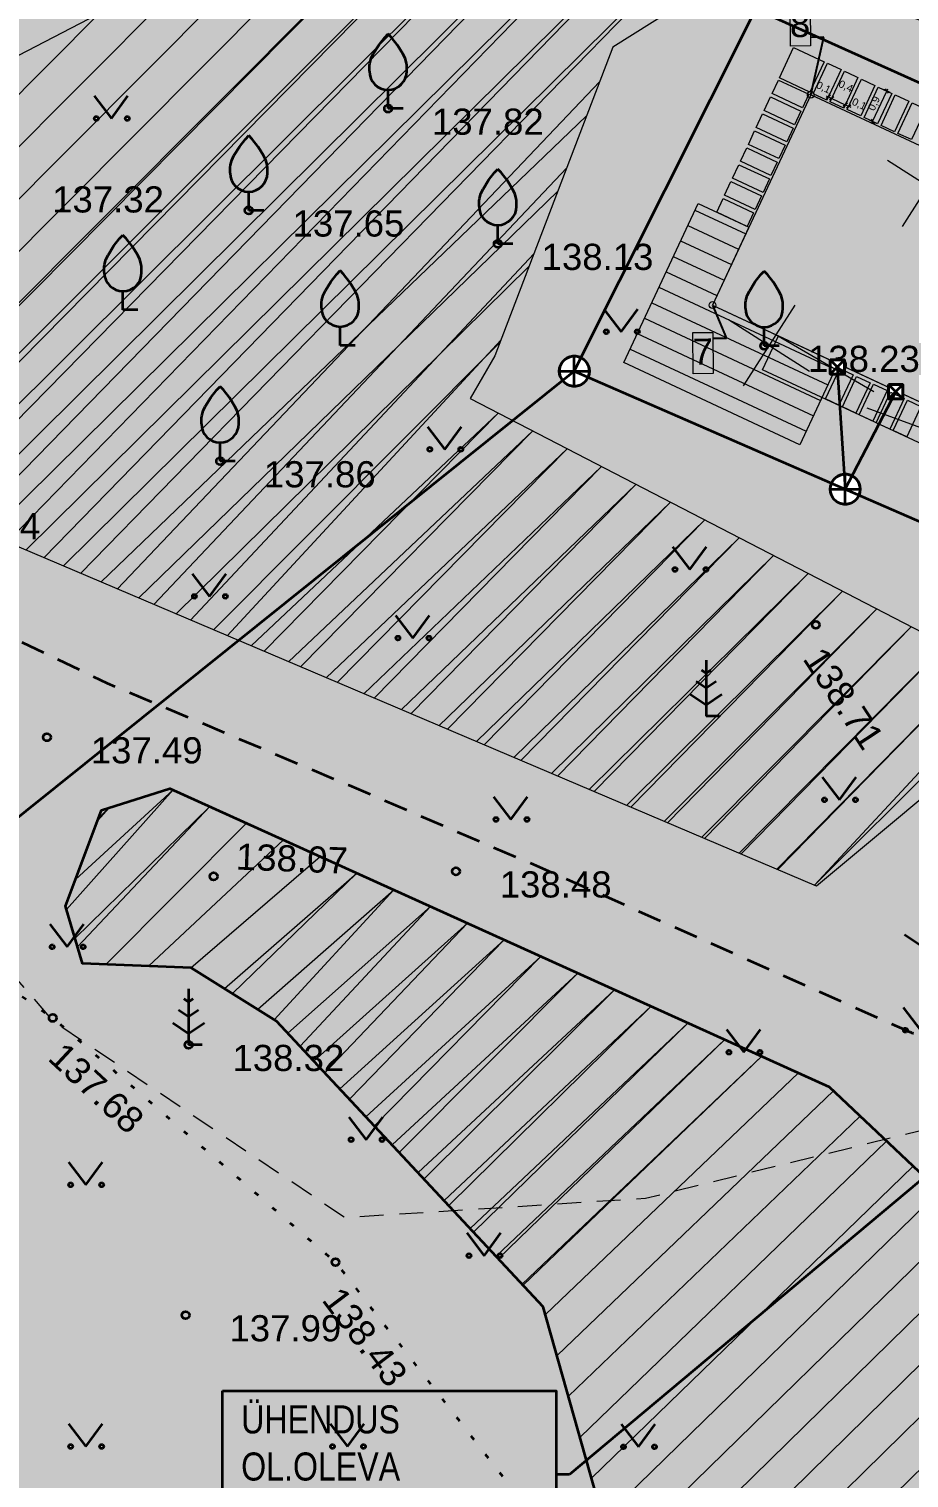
# Model space of a CAD drawing. Header units: millimetres. Extents: x 368386 to 996118, y -334862 to 250838.
# Drawn here: x 741334 to 764866, y -118726 to -79959 of the extents above; entities that cross this region are included whole.
import ezdxf

# ---------------------------------------------------------------- set-up
doc = ezdxf.new("R2010")
doc.units = ezdxf.units.MM
doc.header["$MEASUREMENT"] = 0
for name, pattern in [('HIDDEN', [4762.5, 3175, -1587.5]), ('Katkoviiva', [6000, 3000, -3000]), ('KOLVIK', [625, 125, -500]), ('Long Dashed', [1058.3333015441901, 634.9999904632571, -423.333311080933]), ('Wipeout_Contour', [1000, 0, -1000])]:
    doc.linetypes.add(name, pattern=pattern)
for name, color, linetype, lineweight in [('_ASENDIPLAAN_Pen_No__1', 7, 'Continuous', 13), ('Dimensioning - General_Pen_No__1', 7, 'Continuous', 13), ('New_       asendi fill_Pen_No__1', 7, 'Continuous', 13), ('New__ASENDIPLAAN_Pen_No__1', 7, 'Continuous', 13), ('New__ASENDIPLAAN_Pen_No__101', 252, 'Continuous', 13), ('New__ASENDIPLAAN_Pen_No__20', 1, 'Continuous', 0), ('New__PRONTEX_TEKST_Pen_No__7', 7, 'Continuous', 35), ('New_ei pindi_Pen_No__7', 7, 'Continuous', 35), ('New_HALJASTUS#1_Pen_No__7', 7, 'Continuous', 35), ('New_KANAL_ELEMENDID_Pen_No__7', 7, 'Continuous', 35), ('New_Kanal_proj_kinnistu_Pen_No__7', 7, 'Continuous', 35), ('New_Kanal_proj_kinnistu_Pen_No__75', 6, 'Continuous', 20), ('New_korgus-EH2000#1_Pen_No__1', 7, 'Continuous', 13), ('New_korgus-EH2000#1_Pen_No__7', 7, 'Continuous', 35), ('New_PUU_Pen_No__7', 7, 'Continuous', 35), ('New_Sade_rek_Pen_No__84', 114, 'Continuous', 35), ('New_VTRASS_Pen_No__6', 5, 'Continuous', 35)]:
    doc.layers.add(name, color=color, linetype=linetype, lineweight=lineweight)
doc.layers.add('Dimensioning - General', color=7, linetype='Continuous')
doc.layers.add('New_KANAL_ELEMENDID', color=7, linetype='Continuous')
doc.layers.add('New_       asendi fill_Pen_No__149', color=7, linetype='Continuous', lineweight=25, true_color=0x186722)
doc.layers.add('New_MPKAABEL_Pen_No__3', color=7, linetype='Continuous', lineweight=18, true_color=0xff6600)
doc.styles.add('GENERATED_STYLE_1', font='')
doc.styles.add('GENERATED_STYLE_2', font='')
doc.styles.get('GENERATED_STYLE_1').set_extended_font_data('Arial')
doc.styles.get('GENERATED_STYLE_2').set_extended_font_data('Arial Narrow')
doc.linetypes.add('Sade1', pattern='A,0,[5,TRN_EP_AS-4-01_V01_Abihoone-Asendiplaan1.Shx,S=13.49206349206349,R=0,X=0,Y=0],-2600,0', length=2600)
doc.dimstyles.new('GENERATED_STYLE__2', dxfattribs={"dimtxt": 200, "dimasz": 95, "dimexe": 0.18, "dimexo": 0.0625, "dimgap": 0, "dimtad": 1, "dimdec": 1, "dimlfac": 0.001, "dimzin": 0, "dimdsep": 46, "dimtxsty": 'GENERATED_STYLE_1', "dimblk": 'ARROWHEAD_2', "dimblk1": 'ARROWHEAD_2', "dimblk2": 'ARROWHEAD_2', "dimcen": 0.09, "dimse1": 1, "dimse2": 1, "dimclrd": 7, "dimclre": 7, "dimclrt": 7, "dimadec": 0, "dimazin": 0, "dimtfac": 1, "dimtdec": 4, "dimtmove": 0, "dimatfit": 3, "dimfxl": 0, "dimtolj": 1, "dimtzin": 0, "dimarcsym": 0})
doc.dimstyles.new('GENERATED_STYLE__6', dxfattribs={"dimtxt": 0.18, "dimasz": 364.8, "dimexe": 0.18, "dimexo": 0.0625, "dimgap": 0, "dimtad": 0, "dimtih": 1, "dimtoh": 1, "dimdec": 4, "dimzin": 0, "dimdsep": 46, "dimcen": 0.09, "dimadec": 0, "dimazin": 0, "dimtfac": 1, "dimtdec": 4, "dimtmove": 0, "dimatfit": 3, "dimldrblk": 'ARROWHEAD_1', "dimfxl": 0, "dimtolj": 1, "dimtzin": 0, "dimarcsym": 0})

# ---------------------------------------------------------------- blocks, each defined once
blk = doc.blocks.new('*D13')
at = {"layer": 'Dimensioning - General_Pen_No__1', "color": 7, "linetype": 'Continuous', "lineweight": 13}
for p, q in [((762768.7211228288, -81732.45599508249), (762650.4434475667, -81815.18277436933)), ((762654.1977428836, -81747.9578670279), (762709.5822851977, -81773.81938472591)), ((762669.917380753, -81858.76500177225), (762749.2471896425, -81688.87376767957)), ((762709.5822851977, -81773.81938472591), (762800.1909433447, -81816.12861611703)), ((762859.3297809758, -81774.7652264736), (762741.0521057138, -81857.49200576046)), ((762760.5260389, -81901.07423316337), (762839.8558477896, -81731.18299907068)), ((762800.1909433447, -81816.12861611703), (763162.6255759324, -81985.36554168121))]:
    blk.add_line(p, q, dxfattribs=at)
at = {"layer": 'Dimensioning - General_Pen_No__1', "color": 7, "lineweight": 13, "insert": (762349.1490038078, -81561.37108723354), "char_height": 200, "attachment_point": 7, "rotation": 334.97002727658537, "style": 'GENERATED_STYLE_1'}
blk.add_mtext('\\A1;{\\pql;\\fArial|b0|i0|c0|p34;0,1}', dxfattribs=at)
blk = doc.blocks.new('ARROWHEAD_2')
at = {"color": 0, "linetype": 'Continuous', "lineweight": 0}
for p, q in [((0, 0), (-1, 0)), ((-0.3781315, -0.655), (0.3781315, 0.655))]:
    blk.add_line(p, q, dxfattribs=at)
blk = doc.blocks.new('*D14')
at = {"layer": 'Dimensioning - General_Pen_No__1', "color": 7, "linetype": 'Continuous', "lineweight": 13}
for p, q in [((762859.3297809758, -81774.7652264736), (762741.0521057138, -81857.49200576046)), ((762760.5260389, -81901.07423316337), (762839.8558477896, -81731.18299907068)), ((762800.1909433447, -81816.12861611703), (763162.6255759324, -81985.36554168121)), ((763221.7644135635, -81944.00215203778), (763103.4867383013, -82026.72893132463)), ((763122.9606714877, -82070.31115872755), (763202.2904803772, -81900.41992463486)), ((763162.6255759324, -81985.36554168121), (763253.2342340795, -82027.67477307231))]:
    blk.add_line(p, q, dxfattribs=at)
at = {"layer": 'Dimensioning - General_Pen_No__1', "color": 7, "lineweight": 13, "insert": (762944.485507422, -81530.33905810179), "char_height": 200, "attachment_point": 7, "rotation": 334.97002727658537, "style": 'GENERATED_STYLE_1'}
blk.add_mtext('\\A1;{\\pql;\\fArial|b0|i0|c0|p34;0,4}', dxfattribs=at)
blk = doc.blocks.new('*D15')
at = {"layer": 'Dimensioning - General_Pen_No__1', "color": 7, "linetype": 'Continuous', "lineweight": 13}
for p, q in [((763221.7644135635, -81944.00215203778), (763103.4867383013, -82026.72893132463)), ((763122.9606714877, -82070.31115872755), (763202.2904803772, -81900.41992463486)), ((763162.6255759324, -81985.36554168121), (763253.2342340795, -82027.67477307231)), ((763194.0953964485, -82069.03816271575), (763312.3730717106, -81986.3113834289)), ((763213.5693296348, -82112.62039011867), (763292.8991385243, -81942.72915602598)), ((763253.2342340795, -82027.67477307231), (763308.6187763937, -82053.53629077032))]:
    blk.add_line(p, q, dxfattribs=at)
at = {"layer": 'Dimensioning - General_Pen_No__1', "color": 7, "lineweight": 13, "insert": (763302.8903116222, -82006.71552235453), "char_height": 200, "attachment_point": 7, "rotation": 334.97002727658537, "style": 'GENERATED_STYLE_1'}
blk.add_mtext('\\A1;{\\pql;\\fArial|b0|i0|c0|p34;0,1}', dxfattribs=at)
blk = doc.blocks.new('*D16')
at = {"layer": 'Dimensioning - General_Pen_No__1', "color": 7, "linetype": 'Continuous', "lineweight": 13}
for p, q in [((763894.5664978187, -82435.58914130999), (764275.395584808, -81619.95293790776)), ((764360.3423158968, -81659.6154564526), (764190.448853719, -81580.29041936291)), ((764316.7606354792, -81679.09061373374), (764234.0305341367, -81560.81526208176)), ((764275.395584808, -81619.95293790776), (764301.2555468993, -81564.56766923783)), ((763979.5132289075, -82475.25165985484), (763809.6197667299, -82395.92662276514)), ((763853.2014471474, -82376.451465484), (763935.93154849, -82494.72681713599)), ((763868.7065357275, -82490.97440997991), (763894.5664978187, -82435.58914130999))]:
    blk.add_line(p, q, dxfattribs=at)
at = {"layer": 'Dimensioning - General_Pen_No__1', "color": 7, "lineweight": 13, "insert": (763968.2816316846, -82183.16291935321), "char_height": 200, "attachment_point": 7, "rotation": 64.97163655445063, "style": 'GENERATED_STYLE_1'}
blk.add_mtext('\\A1;{\\pql;\\fArial|b0|i0|c0|p34;0,9}', dxfattribs=at)
blk = doc.blocks.new('ARROWHEAD_1')
at = {"color": 0, "linetype": 'Continuous', "lineweight": 0}
blk.add_line((0, 0), (-1, 0), dxfattribs=at)
blk.add_circle((0, 0), 0.25, dxfattribs=at)

msp = doc.modelspace()

# ---------------------------------------------------------------- hatches: boundary and pattern name
at = {"layer": 'New_       asendi fill_Pen_No__149', "linetype": 'Continuous', "lineweight": 0, "true_color": 0x061908}
h = msp.add_hatch(color=98, dxfattribs=at)
h.paths.add_polyline_path([(802345.6257092145, -38322.05182827363), (677945.6257091912, -100972.0518277148), (697685.6257091819, -113562.0518284972), (725141.8797725517, -157386.0399905721), (747105.6257092238, -214022.0518284599), (773035.6257092752, -233162.0518281246), (849485.6257092285, -225922.0518279011), (847735.6257092286, -145332.0518280502)])
h.paths.add_polyline_path([(757638.7082695107, -147399.2778626392, -0.0006564119768535498), (757597.248581513, -147430.1463600797)], flags=0)
h.paths.add_polyline_path([(781623.1830728371, -112523.2600048446, 0.0599555899640497), (781750.4009111881, -112778.3101978391, 0.7851663409812334), (783932.82217312, -111999.1406781342, 0.05995558996405283), (783869.7476740469, -111721.1899866295, 0.9999999999999997)], flags=0)
at = {"layer": 'New__ASENDIPLAAN_Pen_No__101', "linetype": 'Continuous', "lineweight": 13}
for points in [[(762239.0754608883, -81717.8073883311), (759611.2902526327, -87345.1423710473), (771498.7633813295, -92895.52809366302), (772187.9367185284, -93217.31034374949), (772005.8375157724, -93611.02457804781), (776372.9910122907, -105539.1490006911), (778222.9025688719, -104861.8549487247), (780292.6031712887, -110514.8841639626), (781662.7510877745, -110013.2423255468), (785091.104721607, -108758.0452778976), (783999.186293351, -105775.6589518863), (783017.96607535, -103095.6256405611), (783130.6510432892, -103054.3691497121), (779943.5871292617, -94349.4553874816), (783866.082144405, -92913.3421005852), (784296.5006631002, -91991.61050687227), (779628.7052932576, -89811.91002280374), (779628.5315055992, -89812.2844767407), (777919.3563468233, -89019.03991742754), (777960.7616976176, -88927.05737923353), (777182.1131716396, -88562.8314138184), (774880.2353886385, -87486.08930257098), (774828.5836810434, -87596.69704159074), (770479.4059251536, -85565.77290522489)], [(783718.6851109391, -109260.5188344312), (783855.683524185, -110275.2764226526), (777844.2656786232, -112476.191129196), (770992.4465544535, -93762.71221928744), (760952.1495277428, -89074.22774211716), (761375.0248924212, -88168.64854912083), (772187.9367185284, -93217.31034374949), (772005.8375157723, -93611.02457804765), (776372.9910122914, -105539.149000691), (778222.9025688719, -104861.8549487247), (780292.6031712887, -110514.8841639626)]]:
    msp.add_hatch(color=252, dxfattribs=at).paths.add_polyline_path(points)
h = msp.add_hatch(dxfattribs=at)
h.set_pattern_fill('Plank_Floor_0001', color=252, style=0, pattern_type=2)
h.set_pattern_definition([(334.9716365544365, (759852.4755336501, -89665.01993614182), (192.9184902022089, 413.1809000160686), [])])
h.paths.add_polyline_path([(759225.1971955486, -84626.51600277533), (760584.3440409328, -85261.11590166796), (759611.2902526327, -87345.1423710473), (762963.855424976, -88910.49016744268), (761948.4949502307, -91085.12648331042), (757236.7829325034, -88885.17878802236)])

# ---------------------------------------------------------------- linework, layer by layer
at = {"layer": '_ASENDIPLAAN_Pen_No__1', "color": 7, "linetype": 'Continuous', "lineweight": 13, "flags": 128}
for points in [[(761688.5270968004, -79316.40770216288), (762219.7108880416, -79312.1319187704), (762228.5651719936, -80412.10628290608), (761697.3813807523, -80416.38206629855)], [(759086.0137867696, -88083.28963540289), (759617.1975780108, -88079.01385201012), (759626.0518619635, -89178.9882161458), (759094.8680707222, -89183.26399953857)]]:
    msp.add_lwpolyline(points, close=True, dxfattribs=at)
at = {"layer": 'New_       asendi fill_Pen_No__1', "color": 7, "linetype": 'Continuous', "lineweight": 13, "flags": 128}
for points in [[(761780.3240052623, -80454.93099425078), (762595.7946488237, -80835.72966742372), (762214.9270593008, -81651.34789358957), (761399.4564157402, -81270.5492204169)], [(762305.5754083291, -81693.67255727354), (762686.4044953183, -80878.03635387149), (763048.8438812972, -81047.26309966276), (762668.014794308, -81862.89930306497)], [(761373.7948909443, -81325.50390937249), (762189.2655345051, -81706.30258254506), (762020.021679762, -82068.73397968305), (761204.5510362013, -81687.9353065104)], [(762758.6246408027, -81905.20598951267), (763139.453727792, -81089.56978611062), (763429.7201876193, -81225.09823668518), (763501.8931137706, -81258.79653190172), (763121.0640267814, -82074.43273530398)], [(763211.6738732761, -82116.73942175164), (763592.5029602654, -81301.1032183496), (763954.9423462441, -81470.32996414084), (763574.1132592548, -82285.96616754305)], [(763211.6738732761, -82116.73942175164), (763592.5029602654, -81301.1032183496), (763954.9423462442, -81470.32996414085), (763574.113259255, -82285.96616754308)], [(761162.2400725151, -81778.54315579505), (761977.7107160762, -82159.34182896766), (761808.466861333, -82521.77322610565), (760992.9962177724, -82140.974552933)], [(763664.7231057498, -82328.27285399077), (764045.552192739, -81512.63665058871), (764407.9915787176, -81681.86339637982), (764027.1624917284, -82497.4995997821)], [(764117.7723382232, -82539.80628622975), (764498.6014252125, -81724.1700828277), (764861.0408111912, -81893.39682861893), (764480.2117242019, -82709.03303202115)], [(764570.8215706968, -82751.33971846887), (764951.650657686, -81935.70351506682), (765314.0900436649, -82104.93026085808), (764933.2609566756, -82920.56646426031)], [(760950.6852540863, -82231.5824022177), (761766.155897647, -82612.38107539028), (761596.9120429041, -82974.81247252825), (760781.4413993433, -82594.01379935561)], [(760739.1304356571, -82684.62164864026), (761554.6010792182, -83065.42032181288), (761385.357224475, -83427.85171895086), (760569.8865809143, -83047.05304577822)], [(760527.5756197356, -83137.66089379703), (761343.046260789, -83518.4595726105), (761173.8024035386, -83880.89096537347), (760358.3317624852, -83500.09228655999)], [(760316.0207987991, -83590.70014148547), (761131.4914423601, -83971.49881465809), (760962.2475876169, -84333.93021179608), (760146.7769440563, -83953.13153862342)], [(760104.4659803702, -84043.73938790812), (760919.936623931, -84424.53806108069), (760750.692769188, -84786.96945821868), (759935.2221256272, -84406.17078504602)], [(759892.911161941, -84496.77863433068), (760708.3818055021, -84877.5773075033), (760539.1379507589, -85240.00870464128), (759723.6673071982, -84859.21003146864)]]:
    msp.add_lwpolyline(points, close=True, dxfattribs=at)
at = {"layer": 'New__ASENDIPLAAN_Pen_No__1', "color": 7, "linetype": 'Continuous', "lineweight": 13, "flags": 128}
for points in [[(762239.0754608883, -81717.8073883311), (759611.2902526327, -87345.1423710473), (771498.7633813295, -92895.52809366302), (772187.9367185284, -93217.31034374949), (772005.8375157724, -93611.02457804781), (776372.9910122907, -105539.1490006911), (778222.9025688719, -104861.8549487247), (780292.6031712887, -110514.8841639626), (781662.7510877745, -110013.2423255468), (785091.104721607, -108758.0452778976), (783999.186293351, -105775.6589518863), (783017.96607535, -103095.6256405611), (783130.6510432892, -103054.3691497121), (779943.5871292617, -94349.4553874816), (783866.082144405, -92913.3421005852), (784296.5006631002, -91991.61050687227), (779628.7052932576, -89811.91002280374), (779628.5315055992, -89812.2844767407), (777919.3563468233, -89019.03991742754), (777960.7616976176, -88927.05737923353), (777182.1131716396, -88562.8314138184), (774880.2353886385, -87486.08930257098), (774828.5836810434, -87596.69704159074), (770479.4059251536, -85565.77290522489)], [(759225.1971955486, -84626.51600277533), (760584.3440409328, -85261.11590166796), (759611.2902526327, -87345.1423710473), (762963.855424976, -88910.49016744268), (761948.4949502307, -91085.12648331042), (757236.7829325034, -88885.17878802236)], [(783718.6851109391, -109260.5188344312), (783855.683524185, -110275.2764226526), (777844.2656786232, -112476.191129196), (770992.4465544535, -93762.71221928744), (760952.1495277428, -89074.22774211716), (761375.0248924212, -88168.64854912083), (772187.9367185284, -93217.31034374949), (772005.8375157723, -93611.02457804765), (776372.9910122914, -105539.149000691), (778222.9025688719, -104861.8549487247), (780292.6031712887, -110514.8841639626)]]:
    msp.add_lwpolyline(points, close=True, dxfattribs=at)
at = {"layer": 'New__ASENDIPLAAN_Pen_No__20', "color": 1, "linetype": 'Continuous', "lineweight": 0}
for p, q in [((766062.639588301, -83077.71121140203), (764680.6118300366, -85240.39244572642)), ((764290.2850920068, -83468.03794943176), (766452.9663263309, -84850.06570769666)), ((761813.6517978456, -87344.04378557243), (760431.6240395813, -89506.72501989682)), ((760041.2973015514, -87734.37052360215), (762203.9785358756, -89116.39828186705))]:
    msp.add_line(p, q, dxfattribs=at)
at = {"layer": 'New__PRONTEX_TEKST_Pen_No__7', "color": 7, "linetype": 'Continuous', "lineweight": 35}
for p, q in [((769208.5334529943, -107382.7093881677), (755789.8228136433, -118631.1299014027)), ((755789.8228136433, -118631.1299014027), (755429.8228136572, -118631.1299014027))]:
    msp.add_line(p, q, dxfattribs=at)
at = {"layer": 'New__PRONTEX_TEKST_Pen_No__7', "color": 7, "linetype": 'Continuous', "lineweight": 35, "flags": 128}
msp.add_lwpolyline([(746507.7559650486, -116388.9743765006), (755428.9271361736, -116388.9743765006), (755428.9271361736, -120873.2086108188), (746507.7559650486, -120873.2086108188)], close=True, dxfattribs=at)
at = {"layer": 'New_HALJASTUS#1_Pen_No__7', "color": 7, "linetype": 'Continuous', "lineweight": 35}
for p, q in [((743072.5016815665, -81748.24744976411), (743535.9064612382, -82354.953734682)), ((743535.9064612382, -82354.953734682), (743981.4879801667, -81748.24744976411)), ((756710.0249743632, -87452.40382711688), (757173.4297540348, -88059.11011203477)), ((757173.4297540348, -88059.11011203477), (757619.0112729634, -87452.40382711688)), ((751989.3438345131, -90599.52458693931), (752452.7486141848, -91206.2308718572)), ((752452.7486141848, -91206.2308718572), (752898.3301331133, -90599.52458693931)), ((758545.8454185242, -93812.21036288241), (759009.2501981959, -94418.9166478003)), ((759009.2501981959, -94418.9166478003), (759454.8317171244, -93812.21036288241)), ((745695.1023147518, -94533.42553741584), (746158.5070944235, -95140.13182233373)), ((746158.5070944235, -95140.13182233373), (746604.088613352, -94533.42553741584)), ((751136.9986292517, -95648.03080681065), (751600.4034089234, -96254.73709172854)), ((751600.4034089234, -96254.73709172854), (752045.9849278519, -95648.03080681065)), ((762545.3113841901, -99975.32185121725), (763008.7161638618, -100582.0281361351)), ((763008.7161638618, -100582.0281361351), (763454.2976827903, -99975.32185121725)), ((753759.5992624371, -100499.84197832), (754223.0040421088, -101106.5482632379)), ((754223.0040421088, -101106.5482632379), (754668.5855610373, -100499.84197832)), ((741892.3313964002, -103909.2228035564), (742355.7361760719, -104515.9290884743)), ((742355.7361760719, -104515.9290884743), (742801.3176950004, -103909.2228035564)), ((764708.9569072083, -106138.4333395521), (765172.36168688, -106745.13962447)), ((759988.2757666598, -106728.5184874321), (760451.6805463315, -107335.22477235)), ((760451.6805463315, -107335.22477235), (760897.26206526, -106728.5184874321)), ((749885.3152283079, -109067.9159904952), (750348.7200079795, -109674.6222754131)), ((750348.7200079795, -109674.6222754131), (750794.3015269081, -109067.9159904952)), ((742387.2209295474, -110275.345542946), (742850.6257092191, -110882.0518278638)), ((742850.6257092191, -110882.0518278638), (743296.2072281477, -110275.345542946)), ((753038.3840880201, -112170.4148003022), (753501.7888676918, -112777.1210852201)), ((753501.7888676918, -112777.1210852201), (753947.3703866203, -112170.4148003022)), ((742387.2209295474, -117275.345542946), (742850.6257092191, -117882.0518278638)), ((742850.6257092191, -117882.0518278638), (743296.2072281477, -117275.345542946)), ((749387.2209295474, -117275.345542946), (749850.6257092191, -117882.0518278638)), ((749850.6257092191, -117882.0518278638), (750296.2072281477, -117275.345542946)), ((757168.9800859273, -117284.4860362942), (757632.384865599, -117891.1923212121)), ((757632.384865599, -117891.1923212121), (758077.9663845275, -117284.4860362942))]:
    msp.add_line(p, q, dxfattribs=at)
for centre in [(743134.883094284, -82354.953734682), (743963.6647194235, -82354.953734682), (756772.4063870807, -88059.11011203477), (757601.1880122202, -88059.11011203477), (752051.7252472306, -91206.2308718572), (752880.5068723701, -91206.2308718572), (758608.2268312417, -94418.9166478003), (759437.0084563813, -94418.9166478003), (745757.4837274693, -95140.13182233373), (746586.2653526089, -95140.13182233373), (751199.3800419692, -96254.73709172854), (752028.1616671088, -96254.73709172854), (762607.6927969076, -100582.0281361351), (763436.4744220471, -100582.0281361351), (753821.9806751546, -101106.5482632379), (754650.7623002941, -101106.5482632379), (741954.7128091177, -104515.9290884743), (742783.4944342573, -104515.9290884743), (764771.3383199258, -106745.13962447), (760050.6571793773, -107335.22477235), (760879.4388045168, -107335.22477235), (749947.6966410254, -109674.6222754131), (750776.4782661649, -109674.6222754131), (742449.602342265, -110882.0518278638), (743278.3839674045, -110882.0518278638), (753100.7655007376, -112777.1210852201), (753929.5471258771, -112777.1210852201), (742449.602342265, -117882.0518278638), (743278.3839674045, -117882.0518278638), (749449.602342265, -117882.0518278638), (750278.3839674045, -117882.0518278638), (757231.3614986448, -117891.1923212121), (758060.1431237843, -117891.1923212121)]:
    msp.add_circle(centre, 55.00591521184057, dxfattribs=at)
at = {"layer": 'New_korgus-EH2000#1_Pen_No__7', "color": 7, "linetype": 'Continuous', "lineweight": 35}
for centre in [(750936.6257092294, -82089.05182826618), (747209.6257092741, -84813.05182772974), (753869.6257091903, -85706.0518278862), (760993.6257092592, -88435.05182816932), (746443.6257092126, -91522.0518284599), (762374.6257091949, -95901.05182818422), (741814.6257092555, -98907.05182823638), (746271.6257091921, -102630.0518284673), (752750.6257092424, -102495.0518277595), (741969.625709167, -106416.0518278489), (745602.6257091977, -107137.0518277521), (749529.6257092229, -112950.051827834), (745522.6257092396, -114369.0518285269)]:
    msp.add_circle(centre, 99.99999997671694, dxfattribs=at)
at = {"layer": 'New_PUU_Pen_No__7', "color": 7, "linetype": 'Continuous', "lineweight": 35}
for p, q in [((750936.6257092294, -82089.05182826618), (750936.6257092294, -81589.05182826618)), ((751336.6257092527, -82089.05182826618), (750936.6257092294, -82089.05182826618)), ((747209.6257092741, -84813.05182772974), (747209.6257092741, -84313.05182772974)), ((747609.6257092974, -84813.05182772974), (747209.6257092741, -84813.05182772974)), ((753869.6257091903, -85706.0518278862), (753869.6257091903, -85206.0518278862)), ((754269.6257092135, -85706.0518278862), (753869.6257091903, -85706.0518278862)), ((743846.625709262, -87474.05182804266), (743846.625709262, -86974.05182804266)), ((744246.6257092853, -87474.05182804266), (743846.625709262, -87474.05182804266)), ((749654.6257092229, -88424.05182822893), (749654.6257092229, -87924.05182822893)), ((760993.6257092592, -88435.05182816932), (760993.6257092592, -87935.05182816932)), ((750054.6257092461, -88424.05182822893), (749654.6257092229, -88424.05182822893)), ((761393.6257092825, -88435.05182816932), (760993.6257092592, -88435.05182816932)), ((746443.6257092126, -91522.0518284599), (746443.6257092126, -91022.0518284599)), ((746843.6257092359, -91522.0518284599), (746443.6257092126, -91522.0518284599)), ((759438.625709208, -96845.05182831833), (759438.625709208, -98345.05182831833)), ((759438.625709208, -97195.0518279458), (759314.2074450694, -97112.1063190634)), ((759563.0439733465, -97112.1063190634), (759438.625709208, -97195.0518279458)), ((759438.625709208, -97595.05182831833), (759172.0151432634, -97417.31145094434)), ((759705.2362751525, -97417.31145094434), (759438.625709208, -97595.05182831833)), ((759014.3616404927, -97755.70289372752), (759438.625709208, -98038.54560620437)), ((759438.625709208, -98038.54560620437), (759862.8897779232, -97755.70289372752)), ((759798.625709194, -98345.05182831833), (759438.625709208, -98345.05182831833)), ((764749.3616404787, -104185.7028934295), (765173.625709194, -104468.5456059063)), ((745602.6257091977, -105637.0518277521), (745602.6257091977, -107137.0518277521)), ((745602.6257091977, -106387.0518277521), (745336.0151432531, -106209.3114503781)), ((745602.6257091977, -105987.0518273796), (745478.2074450592, -105904.1063184972)), ((745727.0439733362, -105904.1063184972), (745602.6257091977, -105987.0518273796)), ((745869.2362751423, -106209.3114503781), (745602.6257091977, -106387.0518277521)), ((745178.3616404824, -106547.7028931613), (745602.6257091977, -106830.5456056381)), ((745602.6257091977, -106830.5456056381), (746026.889777913, -106547.7028931613)), ((745962.6257091837, -107137.0518277521), (745602.6257091977, -107137.0518277521))]:
    msp.add_line(p, q, dxfattribs=at)
at = {"layer": 'New_PUU_Pen_No__7', "color": 7, "linetype": 'Continuous', "lineweight": 35, "flags": 128}
for points in [[(750436.6257092294, -81089.05182826618), (750436.6257092294, -80939.05182789365), (750446.6257092387, -80874.05182841519), (750481.6257092713, -80744.05182852695), (750541.6257092108, -80624.05182841519), (750686.6257092294, -80389.05182807992), (750846.625709262, -80184.05182800541), (750936.6257092294, -80089.05182826618)], [(751436.6257092294, -81089.05182826618), (751436.6257092294, -80939.05182789365), (751426.6257092201, -80874.05182841519), (751391.6257091875, -80744.05182852695), (751331.625709248, -80624.05182841519), (751186.6257092294, -80389.05182807992), (751026.6257091968, -80184.05182800541), (750936.6257092294, -80089.05182826618)], [(746709.6257092741, -83813.05182772974), (746709.6257092741, -83663.05182735721), (746719.6257092834, -83598.05182787875), (746754.625709316, -83468.05182799051), (746814.6257092555, -83348.05182787875), (746959.6257092741, -83113.05182754347), (747119.6257093067, -82908.05182746897), (747209.6257092741, -82813.05182772974)], [(747709.6257092741, -83813.05182772974), (747709.6257092741, -83663.05182735721), (747699.6257092648, -83598.05182787875), (747664.6257092322, -83468.05182799051), (747604.6257092927, -83348.05182787875), (747459.6257092741, -83113.05182754347), (747299.6257092415, -82908.05182746897), (747209.6257092741, -82813.05182772974)], [(753369.6257091903, -84706.0518278862), (753369.6257091903, -84556.05182751367), (753379.6257091996, -84491.05182803521), (753414.6257092322, -84361.05182814697), (753474.6257091716, -84241.05182803521), (753619.6257091903, -84006.05182769994), (753779.6257092229, -83801.05182762543), (753869.6257091903, -83706.0518278862)], [(754369.6257091903, -84706.0518278862), (754369.6257091903, -84556.05182751367), (754359.625709181, -84491.05182803521), (754324.6257091484, -84361.05182814697), (754264.6257092089, -84241.05182803521), (754119.6257091903, -84006.05182769994), (753959.6257091577, -83801.05182762543), (753869.6257091903, -83706.0518278862)], [(743346.625709262, -86474.05182804266), (743346.625709262, -86324.05182767013), (743356.6257092713, -86259.05182819167), (743391.6257093039, -86129.05182830343), (743451.6257092434, -86009.05182819167), (743596.625709262, -85774.0518278564), (743756.6257092946, -85569.05182778189), (743846.625709262, -85474.05182804266)], [(744346.625709262, -86474.05182804266), (744346.625709262, -86324.05182767013), (744336.6257092527, -86259.05182819167), (744301.6257092201, -86129.05182830343), (744241.6257092806, -86009.05182819167), (744096.625709262, -85774.0518278564), (743936.6257092294, -85569.05182778189), (743846.625709262, -85474.05182804266)], [(749154.6257092229, -87424.05182822893), (749154.6257092229, -87274.0518278564), (749164.6257092322, -87209.05182837794), (749199.6257092648, -87079.0518284897), (749259.6257092042, -86959.05182837794), (749404.6257092229, -86724.05182804266), (749564.6257092555, -86519.05182796816), (749654.6257092229, -86424.05182822893)], [(750154.6257092229, -87424.05182822893), (750154.6257092229, -87274.0518278564), (750144.6257092135, -87209.05182837794), (750109.625709181, -87079.0518284897), (750049.6257092415, -86959.05182837794), (749904.6257092229, -86724.05182804266), (749744.6257091903, -86519.05182796816), (749654.6257092229, -86424.05182822893)], [(760493.6257092592, -87435.05182816932), (760493.6257092592, -87285.0518277968), (760503.6257092685, -87220.05182831833), (760538.6257093011, -87090.05182843009), (760598.6257092406, -86970.05182831833), (760743.6257092592, -86735.05182798306), (760903.6257092918, -86530.05182790855), (760993.6257092592, -86435.05182816932)], [(761493.6257092592, -87435.05182816932), (761493.6257092592, -87285.0518277968), (761483.6257092499, -87220.05182831833), (761448.6257092173, -87090.05182843009), (761388.6257092778, -86970.05182831833), (761243.6257092592, -86735.05182798306), (761083.6257092266, -86530.05182790855), (760993.6257092592, -86435.05182816932)], [(745943.6257092126, -90522.0518284599), (745943.6257092126, -90372.05182808737), (745953.6257092219, -90307.0518286089), (745988.6257092545, -90177.05182872067), (746048.625709194, -90057.0518286089), (746193.6257092126, -89822.05182827363), (746353.6257092452, -89617.05182819912), (746443.6257092126, -89522.0518284599)], [(746943.6257092126, -90522.0518284599), (746943.6257092126, -90372.05182808737), (746933.6257092033, -90307.0518286089), (746898.6257091707, -90177.05182872067), (746838.6257092312, -90057.0518286089), (746693.6257092126, -89822.05182827363), (746533.62570918, -89617.05182819912), (746443.6257092126, -89522.0518284599)]]:
    msp.add_lwpolyline(points, dxfattribs=at)
at = {"layer": 'New_PUU_Pen_No__7', "color": 7, "linetype": 'Continuous', "lineweight": 35}
for centre in [(750936.6257092294, -81089.05182826618), (747209.6257092741, -83813.05182772974), (753869.6257091903, -84706.0518278862), (743846.625709262, -86474.05182804266), (749654.6257092229, -87424.05182822893), (760993.6257092592, -87435.05182816932), (746443.6257092126, -90522.0518284599)]:
    msp.add_arc(centre, 500, 180, 0, dxfattribs=at)
at = {"layer": 'New_Sade_rek_Pen_No__84', "color": 114, "linetype": 'Sade1', "lineweight": 35}
msp.add_lwpolyline([(760772.1111142851, -79427.8449933166), (776283.4890602931, -86401.90353385458)], dxfattribs=at)

# ---------------------------------------------------------------- texts
at = {"layer": '_ASENDIPLAAN_Pen_No__1', "color": 7, "linetype": 'Continuous', "lineweight": 13, "char_height": 700.0000000000002, "style": 'GENERATED_STYLE_1'}
for s, insert, attachment_point, rotation in [('\\A1;{\\pqr;\\fArial|b0|i0|c0|p34;8}', (762226.7259929496, -80183.62368505573), 9, 0.4611945158892878), ('\\A1;{\\pqr;\\fArial|b0|i0|c0|p34;7}', (759618.4854621504, -88239.00866865879), 3, 0.4611945159220601)]:
    msp.add_mtext(s, dxfattribs=dict(at, insert=insert, attachment_point=attachment_point, rotation=rotation))
at = {"layer": 'New__PRONTEX_TEKST_Pen_No__7', "color": 7, "linetype": 'Continuous', "lineweight": 35, "insert": (747007.7559650486, -116782.4179366162), "char_height": 750, "width": 7921.17117117117, "attachment_point": 1, "line_spacing_factor": 1.008114237519806, "style": 'GENERATED_STYLE_2'}
msp.add_mtext('\\A1;{\\pql;\\fArial Narrow|b0|i0|c0|p34;ÜHENDUS\\P\\pql;\\fArial Narrow|b0|i0|c0|p34;OL.OLEVA \\fArial Narrow|b0|i0|c0|p34;VEETORUSTIKUGA}', dxfattribs=at)
at = {"layer": 'New_korgus-EH2000#1_Pen_No__1', "color": 7, "linetype": 'Continuous', "lineweight": 13, "char_height": 700.0000000000001, "attachment_point": 1, "style": 'GENERATED_STYLE_1'}
for s, insert in [('\\A1;{\\pql;\\fArial|b0|i0|c0|p34; 137.82 }', (751836.6257092527, -82089.05182811717)), ('\\A1;{\\pql;\\fArial|b0|i0|c0|p34; 137.32 }', (741680.6257092936, -84169.05182819167)), ('\\A1;{\\pql;\\fArial|b0|i0|c0|p34; 137.65 }', (748109.6257092974, -84813.05182758073)), ('\\A1;{\\pql;\\fArial|b0|i0|c0|p34; 138.13 }', (754769.6257092135, -85706.05182773719)), ('\\A1;{\\pql;\\fArial|b0|i0|c0|p34; 138.23 }', (761893.6257092825, -88435.05182802031)), ('\\A1;{\\pql;\\fArial|b0|i0|c0|p34; 137.86 }', (747343.6257092359, -91522.05182831088)), ('\\A1;{\\pql;\\fArial|b0|i0|c0|p34; 137.14 }', (738372.6257092163, -92910.05182764778)), ('\\A1;{\\pql;\\fArial|b0|i0|c0|p34; 137.49 }', (742714.6257092787, -98907.05182808737)), ('\\A1;{\\pql;\\fArial|b0|i0|c0|p34; 138.48 }', (753650.6257092657, -102495.0518276105)), ('\\A1;{\\pql;\\fArial|b0|i0|c0|p34; 138.32 }', (746502.625709221, -107137.0518276031)), ('\\A1;{\\pql;\\fArial|b0|i0|c0|p34; 137.99 }', (746422.6257092629, -114369.0518283779))]:
    msp.add_mtext(s, dxfattribs=dict(at, insert=insert))
for s, insert, rotation in [('\\A1;{\\pql;\\fArial|b0|i0|c0|p34; 138.71 }', (762440.4811272321, -96196.78092234902), 303.3255966360858), ('\\A1;{\\pql;\\fArial|b0|i0|c0|p34; 138.07 }', (746612.9635806911, -101736.5240767089), 357.8388134020783), ('\\A1;{\\pql;\\fArial|b0|i0|c0|p34; 137.68 }', (742085.171973858, -106829.4608371507), 317.03544433812726), ('\\A1;{\\pql;\\fArial|b0|i0|c0|p34; 138.43 }', (749536.9577134949, -113327.2190113781), 307.02237918891774)]:
    msp.add_mtext(s, dxfattribs=dict(at, insert=insert, rotation=rotation))

# ---------------------------------------------------------------- dimensions: what is measured, and where the dimension line sits
at = {"layer": 'Dimensioning - General', "color": 7, "linetype": 'Continuous', "lineweight": 13}
for base, p1, p2, angle, picture, middle, turn in [((762800.1909433447, -81816.12861611703), (763048.8438812972, -81047.26309966276), (763139.453727792, -81089.56978611062), 334.9700272765854, '*D13', (762557.7523013201, -81548.41255946507), 334.9700272765854), ((763162.6255759324, -81985.36554168121), (763139.453727792, -81089.56978611062), (763501.8931137706, -81258.79653190172), 334.9700272765854, '*D14', (763153.0888049342, -81517.3805303333), 334.9700272765854), ((763253.2342340795, -82027.67477307231), (763501.8931137706, -81258.79653190172), (763592.5029602654, -81301.1032183496), 334.9700272765854, '*D15', (763511.4936091343, -81993.75699458605), 334.9700272765854), ((764275.3955848081, -81619.95293790779), (763574.113259255, -82285.96616754308), (763954.9423462442, -81470.32996414085), 64.97163655445063, '*D16', (763955.3172448393, -81974.55998589193), 64.97163655445063)]:
    dim = msp.add_linear_dim(base=base, p1=p1, p2=p2, angle=angle, dimstyle='GENERATED_STYLE__2', dxfattribs=at)
    dim.commit()
    dim.dimension.update_dxf_attribs({"geometry": picture, "text_midpoint": middle, "dimtype": 160, "text_rotation": turn})

# ---------------------------------------------------------------- leaders
at = {"layer": '_ASENDIPLAAN_Pen_No__1', "color": 7, "linetype": 'Continuous', "lineweight": 13, "annotation_type": 0, "has_hookline": 1, "hookline_direction": 1}
for points, text_width, horizontal_direction in [([(762239.0754608883, -81717.8073883311), (762591.5141749085, -80180.68730921764), (762226.7259929496, -80183.62368505573)], 460.6000000000001, (0.9999676040542197, 0.008049275871981428, 0)), ([(759611.2902526327, -87345.1423710473), (759983.2736441094, -88236.07229282048), (759618.4854621504, -88239.00866865879)], 452.2000000000002, (0.9999676040542151, 0.008049275872553396, 0))]:
    msp.add_leader(points, dimstyle='GENERATED_STYLE__6', dxfattribs=dict(at, text_width=text_width, horizontal_direction=horizontal_direction))

# ---------------------------------------------------------------- next in the draw order: wipeouts: each hides what was drawn before it
at = {"color": 254, "linetype": 'Wipeout_Contour', "lineweight": 0, "ltscale": 24356849.21947278}
msp.add_wipeout([(756316.7868031265, -89075.10515536467), (756301.4150274062, -88997.82602071116), (756271.2622047943, -88925.03066781262), (756227.487091262, -88859.51658013562), (756171.771939898, -88803.80142900447), (756106.2578526867, -88760.02631570498), (756033.4624993225, -88729.8734928603), (755956.1833644361, -88714.50171667436), (755877.3902417702, -88714.50171667436), (755800.1111068839, -88729.8734928603), (755727.3157535197, -88760.02631570498), (755661.8016663083, -88803.80142900447), (755606.0865149443, -88859.51658013562), (755562.311401412, -88925.03066781262), (755532.1585788002, -88997.82602071116), (755516.7868030799, -89075.10515536467), (755516.7868030799, -89153.89827872912), (755532.1585788002, -89231.17741338263), (755562.311401412, -89303.97276628116), (755606.0865149443, -89369.48685395817), (755661.8016663083, -89425.20200508932), (755727.3157535197, -89468.97711838881), (755800.1111068839, -89499.12994123349), (755877.3902417702, -89514.50171741942), (755956.1833644361, -89514.50171741942), (756033.4624993225, -89499.12994123349), (756106.2578526867, -89468.97711838881), (756171.771939898, -89425.20200508932), (756227.487091262, -89369.48685395817), (756271.2622047943, -89303.97276628116), (756301.4150274062, -89231.17741338263), (756316.7868031265, -89153.89827872912)], dxfattribs=at).dxf.layer = 'New_KANAL_ELEMENDID'
at = {"color": 254, "linetype": 'Wipeout_Contour', "lineweight": 0, "ltscale": 3072490.597714753}
msp.add_wipeout([(762756.633485838, -88814.82386823097), (762756.633485838, -89198.27891934017), (763140.0885376456, -89198.27891934017), (763140.0885376456, -88814.82386823097)], dxfattribs=at).dxf.layer = 'New_KANAL_ELEMENDID'
at = {"color": 254, "linetype": 'Wipeout_Contour', "lineweight": 0, "ltscale": 3079010.108131348}
msp.add_wipeout([(764320.6051117118, -89473.25624387065), (764320.6051117118, -89856.71129497985), (764704.0601635195, -89856.71129497985), (764704.0601635195, -89473.25624387065)], dxfattribs=at).dxf.layer = 'New_KANAL_ELEMENDID'
at = {"color": 254, "linetype": 'Wipeout_Contour', "lineweight": 0, "ltscale": 24599005.78472688}
msp.add_wipeout([(763560.9236035339, -92232.58312373707), (763545.5518278136, -92155.30398908356), (763515.3990052018, -92082.50863618503), (763471.6238916694, -92016.99454850802), (763415.9087403055, -91961.27939737687), (763350.3946530941, -91917.50428407738), (763277.5992997299, -91887.3514612327), (763200.3201648436, -91871.97968504677), (763121.5270421776, -91871.97968504677), (763044.2479072913, -91887.3514612327), (762971.4525539271, -91917.50428407738), (762905.9384667157, -91961.27939737687), (762850.2233153518, -92016.99454850802), (762806.4482018194, -92082.50863618503), (762776.2953792076, -92155.30398908356), (762760.9236034873, -92232.58312373707), (762760.9236034873, -92311.37624710152), (762776.2953792076, -92388.65538175503), (762806.4482018194, -92461.45073465357), (762850.2233153518, -92526.96482233057), (762905.9384667157, -92582.67997346172), (762971.4525539271, -92626.45508676121), (763044.2479072913, -92656.6079096059), (763121.5270421776, -92671.97968579183), (763200.3201648436, -92671.97968579183), (763277.5992997299, -92656.6079096059), (763350.3946530941, -92626.45508676121), (763415.9087403055, -92582.67997346172), (763471.6238916694, -92526.96482233057), (763515.3990052018, -92461.45073465357), (763545.5518278136, -92388.65538175503), (763560.9236035339, -92311.37624710152)], dxfattribs=at).dxf.layer = 'New_KANAL_ELEMENDID'

# ---------------------------------------------------------------- next in the draw order: hatches: boundary and pattern name
at = {"layer": 'New_Kanal_proj_kinnistu_Pen_No__75', "linetype": 'Continuous', "lineweight": 20}
h = msp.add_hatch(dxfattribs=at)
h.set_pattern_fill('JIS_LC_20_0001', color=6, style=0, pattern_type=2)
h.set_pattern_definition([(45, (-640523628.114811, -6432857147.434388), (-707.1067811865477, 707.1067811865477), []), (45, (-640523608.114811, -6432857147.434388), (-707.1067811865477, 707.1067811865477), [])])
h.paths.add_polyline_path([(735416.1197426106, -83585.6444998766), (738688.8578199391, -88901.11742123315), (740282.7151112101, -93495.77445025841), (762393.0659326102, -102888.2731371681), (767213.9073631802, -98868.16681876132), (766796.860076192, -96918.72282094607), (753132.031325305, -89848.88133268157), (753790.9949782147, -88705.23030358652), (756947.5268803613, -80445.12962038911), (760695.9097462782, -78079.13042838968), (766141.0348148161, -80089.18222460247), (771794.2518008017, -81856.64327769823), (775609.3057731009, -80539.71236805714), (775886.7616630701, -76623.57370510048), (774083.2826070796, -69934.95013612605), (771097.2923198092, -73469.79860450423), (766002.3029270192, -77455.32040438897), (758961.7946628091, -75757.17157545782), (756074.5693125605, -72853.92759601868)])
h = msp.add_hatch(dxfattribs=at)
h.set_pattern_fill('JIS_LC_20_0001', color=6, style=0, pattern_type=2)
h.set_pattern_definition([(45, (-640525210.1040568, -6432847529.913312), (-707.1067811865477, 707.1067811865477), []), (45, (-640525190.1040568, -6432847529.913312), (-707.1067811865477, 707.1067811865477), [])])
h.paths.add_polyline_path([(828012.823012828, -100795.2954084734), (812637.8626403707, -71463.95242634512), (808033.9408392861, -74275.3324718336), (813845.9541281295, -88063.57640727708), (798437.4965517159, -91084.89229671011), (795197.261066463, -93029.41064956883), (790915.0717092521, -104103.9324053685), (789203.4379178035, -112199.5449108193), (790458.6368200212, -117957.6920545782), (786065.4406620265, -119325.9644950862), (782984.4943176099, -116817.4638846079), (771003.0498918454, -120067.1117822761), (769576.6903702711, -111344.3741244386), (766723.963441847, -112028.5110264207), (762728.9171956322, -108258.7016564916), (745099.0777096554, -100277.1112858439), (743276.9772676361, -100858.1137466366), (742307.0526352926, -103423.6247423227), (742763.4875245235, -104962.931066298), (745673.2693069457, -105076.9545654888), (747955.4476956214, -106502.2373912046), (755087.2610741603, -114141.759993055), (758399.6164812084, -125902.6605547527), (762792.812639203, -128069.0920320461), (765417.320151751, -131375.7503158535), (771921.5340791811, -133143.1022747541), (774032.5518486166, -130463.5691433335), (777341.7097235174, -126244.7283244813), (786926.8660527264, -125674.61492169), (800512.552927768, -119666.0535507957), (796062.3019156588, -112482.623581321), (798287.4293930904, -109803.0890864442)])

# ---------------------------------------------------------------- next in the draw order: linework, layer by layer
at = {"layer": 'New_       asendi fill_Pen_No__1', "color": 7, "linetype": 'Continuous', "lineweight": 13, "flags": 128}
for points in [[(763374.8249365963, -89212.24556150344), (762994.0271082632, -90027.7165995767), (762631.5955357865, -89858.47312031785), (763012.3933641197, -89043.0020822447)], [(763827.8644021926, -89423.79991057715), (763447.0665738595, -90239.27094865064), (763084.6350013826, -90070.02746939167), (763465.4328297159, -89254.55643131852)], [(764280.9038690546, -89635.35426215845), (763900.1060350806, -90450.82529772424), (763537.6744669789, -90281.58181595802), (763918.4723009528, -89466.11078039222)], [(764733.943333385, -89846.90860872467), (764353.1455050518, -90662.37964679817), (763990.713932575, -90493.13616753921), (764371.5117609082, -89677.66512946606)], [(765186.9827989811, -90058.4629577986), (764806.184970648, -90873.93399587188), (764443.7533981712, -90704.69051661303), (764824.5512265044, -89889.21947853988)]]:
    msp.add_lwpolyline(points, close=True, dxfattribs=at)
at = {"layer": 'New__ASENDIPLAAN_Pen_No__1', "color": 7, "linetype": 'Katkoviiva', "lineweight": 13}
for p, q in [((761335.5832645615, -88150.23283993031), (770992.4465544533, -93762.71221928755)), ((772187.9367185284, -93217.31034374949), (760952.1495277428, -89074.22774211716))]:
    msp.add_line(p, q, dxfattribs=at)
at = {"layer": 'New_ei pindi_Pen_No__7', "color": 7, "linetype": 'HIDDEN', "lineweight": 35}
msp.add_circle((804441.0361594596, -44567.67403289028), 50000, dxfattribs=at)
at = {"layer": 'New_HALJASTUS#1_Pen_No__7', "color": 7, "linetype": 'KOLVIK', "lineweight": 35, "flags": 128}
msp.add_lwpolyline([(722446.2710844197, -83718.66350948164), (734340.6257092098, -98472.05182771484), (735935.6257091819, -102207.0518280501), (741969.625709167, -106416.0518278489), (749529.6257092229, -112950.051827834), (755707.6257091791, -120876.0518278117), (752645.625709261, -125497.0518280874), (754284.6257092275, -127398.0518286238), (770554.6257092461, -136355.0518280948)], dxfattribs=at)
at = {"layer": 'New_KANAL_ELEMENDID_Pen_No__7', "color": 7, "linetype": 'Continuous', "lineweight": 35}
for p, q in [((755916.7868031032, -89514.50171741942), (755916.7868031032, -88714.50171667436)), ((755516.7868030799, -89114.5017170469), (756316.7868031265, -89114.5017170469)), ((762756.633485838, -88814.82386823097), (763140.0885376456, -88814.82386823097)), ((762756.633485838, -89198.27891934017), (762756.633485838, -88814.82386823097)), ((762756.633485838, -88814.82386823097), (763140.0885376456, -89198.27891934017)), ((763140.0885376456, -88814.82386823097), (762756.633485838, -89198.27891934017)), ((762948.3610117418, -89006.55139378557), (762948.4110117733, -89006.55139378557)), ((763140.0885376456, -88814.82386823097), (763140.0885376456, -89198.27891934017)), ((763140.0885376456, -89198.27891934017), (762756.633485838, -89198.27891934017)), ((764320.6051117118, -89473.25624387065), (764704.0601635195, -89473.25624387065)), ((764320.6051117118, -89856.71129497985), (764320.6051117118, -89473.25624387065)), ((764320.6051117118, -89473.25624387065), (764704.0601635195, -89856.71129497985)), ((764704.0601635195, -89473.25624387065), (764320.6051117118, -89856.71129497985)), ((764704.0601635195, -89473.25624387065), (764704.0601635195, -89856.71129497985)), ((764704.0601635195, -89856.71129497985), (764320.6051117118, -89856.71129497985)), ((764512.3326376156, -89664.98376942525), (764512.3826376471, -89664.98376942525)), ((763160.9236035106, -92671.97968579183), (763160.9236035106, -91871.97968504677)), ((762760.9236034873, -92271.9796854193), (763560.9236035339, -92271.9796854193))]:
    msp.add_line(p, q, dxfattribs=at)
at = {"layer": 'New_KANAL_ELEMENDID_Pen_No__7', "color": 7, "linetype": 'Continuous', "lineweight": 35, "flags": 128}
for points in [[(756316.7868031265, -89075.10515536467), (756301.4150274062, -88997.82602071116), (756271.2622047943, -88925.03066781262), (756227.487091262, -88859.51658013562), (756171.771939898, -88803.80142900447), (756106.2578526867, -88760.02631570498), (756033.4624993225, -88729.8734928603), (755956.1833644361, -88714.50171667436), (755877.3902417702, -88714.50171667436), (755800.1111068839, -88729.8734928603), (755727.3157535197, -88760.02631570498), (755661.8016663083, -88803.80142900447), (755606.0865149443, -88859.51658013562), (755562.311401412, -88925.03066781262), (755532.1585788002, -88997.82602071116), (755516.7868030799, -89075.10515536467), (755516.7868030799, -89153.89827872912), (755532.1585788002, -89231.17741338263), (755562.311401412, -89303.97276628116), (755606.0865149443, -89369.48685395817), (755661.8016663083, -89425.20200508932), (755727.3157535197, -89468.97711838881), (755800.1111068839, -89499.12994123349), (755877.3902417702, -89514.50171741942), (755956.1833644361, -89514.50171741942), (756033.4624993225, -89499.12994123349), (756106.2578526867, -89468.97711838881), (756171.771939898, -89425.20200508932), (756227.487091262, -89369.48685395817), (756271.2622047943, -89303.97276628116), (756301.4150274062, -89231.17741338263), (756316.7868031265, -89153.89827872912)], [(762756.633485838, -88814.82386823097), (762756.633485838, -89198.27891934017), (763140.0885376456, -89198.27891934017), (763140.0885376456, -88814.82386823097)], [(764320.6051117118, -89473.25624387065), (764320.6051117118, -89856.71129497985), (764704.0601635195, -89856.71129497985), (764704.0601635195, -89473.25624387065)], [(763560.9236035339, -92232.58312373707), (763545.5518278136, -92155.30398908356), (763515.3990052018, -92082.50863618503), (763471.6238916694, -92016.99454850802), (763415.9087403055, -91961.27939737687), (763350.3946530941, -91917.50428407738), (763277.5992997299, -91887.3514612327), (763200.3201648436, -91871.97968504677), (763121.5270421776, -91871.97968504677), (763044.2479072913, -91887.3514612327), (762971.4525539271, -91917.50428407738), (762905.9384667157, -91961.27939737687), (762850.2233153518, -92016.99454850802), (762806.4482018194, -92082.50863618503), (762776.2953792076, -92155.30398908356), (762760.9236034873, -92232.58312373707), (762760.9236034873, -92311.37624710152), (762776.2953792076, -92388.65538175503), (762806.4482018194, -92461.45073465357), (762850.2233153518, -92526.96482233057), (762905.9384667157, -92582.67997346172), (762971.4525539271, -92626.45508676121), (763044.2479072913, -92656.6079096059), (763121.5270421776, -92671.97968579183), (763200.3201648436, -92671.97968579183), (763277.5992997299, -92656.6079096059), (763350.3946530941, -92626.45508676121), (763415.9087403055, -92582.67997346172), (763471.6238916694, -92526.96482233057), (763515.3990052018, -92461.45073465357), (763545.5518278136, -92388.65538175503), (763560.9236035339, -92311.37624710152)]]:
    msp.add_lwpolyline(points, close=True, dxfattribs=at)
at = {"layer": 'New_KANAL_ELEMENDID_Pen_No__7', "color": 7, "linetype": 'Continuous', "lineweight": 35}
for centre in [(755916.7868031032, -89114.5017170469), (763160.9236035106, -92271.9796854193)]:
    msp.add_circle(centre, 401.9354289630428, dxfattribs=at)
at = {"layer": 'New_Kanal_proj_kinnistu_Pen_No__7', "color": 7, "linetype": 'Continuous', "lineweight": 35, "flags": 128}
msp.add_lwpolyline([(758399.6164812084, -125902.6605547527), (755087.2610741603, -114141.759993055), (747955.4476956214, -106502.2373912046), (745673.2693069457, -105076.9545654888), (742763.4875245235, -104962.931066298), (742307.0526352926, -103423.6247423227), (743276.9772676361, -100858.1137466366), (745099.0777096554, -100277.1112858439), (762728.9171956322, -108258.7016564916), (766723.963441847, -112028.5110264207), (769576.6903702711, -111344.3741244386), (771003.0498918454, -120067.1117822761), (782984.4943176099, -116817.4638846079), (786065.4406620265, -119325.9644950862), (790458.6368200212, -117957.6920545782), (789203.4379178035, -112199.5449108193), (790915.0717092521, -104103.9324053685), (795197.261066463, -93029.41064956883), (798437.4965517159, -91084.89229671011), (813845.9541281295, -88063.57640727708)], dxfattribs=at)
at = {"layer": 'New_Kanal_proj_kinnistu_Pen_No__75', "color": 6, "linetype": 'Continuous', "lineweight": 20, "flags": 128}
msp.add_lwpolyline([(735416.1197426106, -83585.6444998766), (756074.5693125605, -72853.92759601868), (758961.7946628091, -75757.17157545782), (766002.3029270192, -77455.32040438897), (770813.500506159, -73893.37952482796), (774083.2826070796, -69934.95013612605), (775886.7616630701, -76623.57370510048), (775609.3057731009, -80539.71236805714), (771794.2518008017, -81856.64327769823), (766141.0348148161, -80089.18222460247), (760695.9097462782, -78079.13042838968), (756947.5268803613, -80445.12962038911), (753790.9949782147, -88705.23030358652), (753132.031325305, -89848.88133268157), (766796.860076192, -96918.72282094607), (767213.9073631802, -98868.16681876132), (762393.0659326102, -102888.2731371681), (740282.7151112101, -93495.77445025841), (738688.8578199391, -88901.11742123315)], close=True, dxfattribs=at)
msp.add_lwpolyline([(758399.6164812084, -125902.6605547527), (755087.2610741603, -114141.759993055), (747955.4476956214, -106502.2373912046), (745673.2693069457, -105076.9545654888), (742763.4875245235, -104962.931066298), (742307.0526352926, -103423.6247423227), (743276.9772676361, -100858.1137466366), (745099.0777096554, -100277.1112858439), (762728.9171956322, -108258.7016564916), (766723.963441847, -112028.5110264207), (769576.6903702711, -111344.3741244386), (771003.0498918454, -120067.1117822761), (782984.4943176099, -116817.4638846079), (786065.4406620265, -119325.9644950862), (790458.6368200212, -117957.6920545782), (789203.4379178035, -112199.5449108193), (790915.0717092521, -104103.9324053685), (795197.261066463, -93029.41064956883), (798437.4965517159, -91084.89229671011), (813845.9541281295, -88063.57640727708)], dxfattribs=at)
at = {"layer": 'New_MPKAABEL_Pen_No__3', "color": 30, "linetype": 'Long Dashed', "lineweight": 18, "true_color": 0xff6600, "flags": 128}
msp.add_lwpolyline([(729037.9193580553, -91955.05289501796), (730285.625709275, -92121.05182792345), (731917.6257092583, -93847.05182771484), (735368.6257092592, -98860.05182798306), (741960.6257092052, -106487.0518283109), (749785.625709275, -111755.0518284673), (757822.6257091698, -111239.0518277074), (765826.6257092434, -109266.0518284077), (771499.6257091949, -106902.0518283481), (774593.6257092359, -105248.0518282513), (774558.8441379911, -103746.5534354682)], dxfattribs=at)
at = {"layer": 'New_Sade_rek_Pen_No__84', "color": 114, "linetype": 'Sade1', "lineweight": 35}
for points in [[(755916.7868031032, -89114.5017170469), (760772.1111142851, -79427.8449933166)], [(737420.9662515746, -103948.974595883), (755916.7868031032, -89114.5017170469)], [(755916.7868031032, -89114.5017170469), (763160.9236035106, -92271.9796854193)], [(762948.3610117418, -89006.55139378557), (763160.9236035106, -92271.9796854193)], [(763160.9236035106, -92271.9796854193), (764512.3326376156, -89664.98376942525)], [(763160.9236035106, -92271.9796854193), (768139.9643419386, -94442.17771898309)]]:
    msp.add_lwpolyline(points, dxfattribs=at)
at = {"layer": 'New_VTRASS_Pen_No__6', "color": 5, "linetype": 'Long Dashed', "lineweight": 35, "flags": 128}
msp.add_lwpolyline([(728609.625709181, -91697.05182827363), (728745.9392845009, -91524.60143297265, -0.2161513680444648), (730422.4639151322, -91436.78521692107), (732791.6257092108, -92350.05182820658), (743422.6257092629, -97458.05182821403), (749892.625709235, -100192.0518283854), (755413.6257091847, -102565.0518280576), (764748.8932895318, -106730.1418422843, 0.1133623357007364), (766945.4241565506, -107161.4708532701), (769876.6257091735, -107068.0518285493)], format="xyb", dxfattribs=at)

doc.saveas('drawing.dxf')
